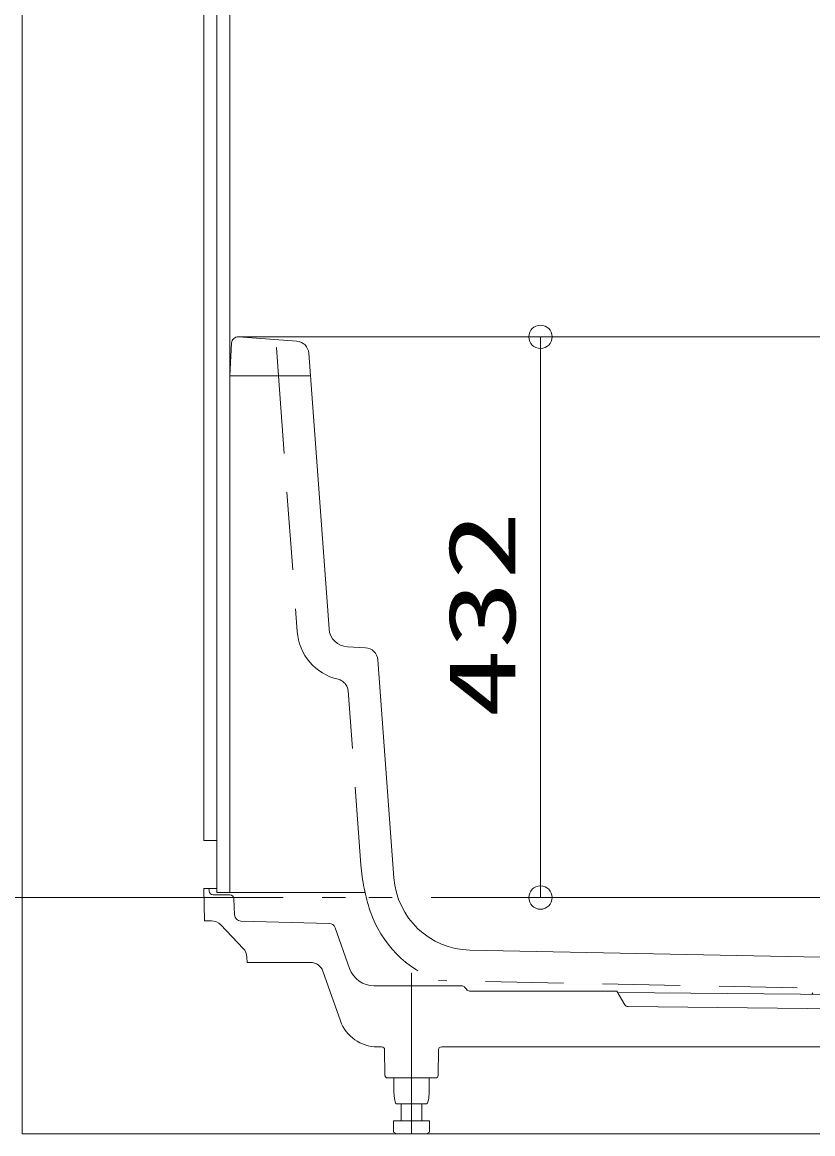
# Model space of a CAD drawing. Units: millimetres on the paper. Extents: x -305 to 305, y -152 to 152.
# Drawn here: x -253.09 to -232.79, y 17.52 to 46.07 of the extents above; entities that cross this region are included whole.
import ezdxf
from ezdxf.enums import TextEntityAlignment as Align

# ---------------------------------------------------------------- set-up
doc = ezdxf.new("R2010")
doc.units = ezdxf.units.MM
for name, pattern in [('DASHED2', [3, 2, -1]), ('LONG_CHAIN', [21, 18, -1, 1, -1]), ('LONG_DOUBLE_CHAIN', [21.8, 18, -1, 0.6, -0.6, 0.6, -1])]:
    doc.linetypes.add(name, pattern=pattern)
doc.layers.add('0-0_0', color=7, linetype='Continuous', lineweight=9)
doc.layers.add('0-1_VIEW0001', color=7, linetype='DASHED2', lineweight=9)
doc.styles.add('ＭＳ ゴシック', font='')
doc.styles.get('ＭＳ ゴシック').set_extended_font_data('MS Gothic')

# ---------------------------------------------------------------- blocks, each defined once
blk = doc.blocks.new('_ORIGIN')
at = {"layer": '0-0_0'}
blk.add_line((0, 0), (-1, 0), dxfattribs=at)
blk.add_circle((0, 0), 0.5, dxfattribs=at)

msp = doc.modelspace()

# ---------------------------------------------------------------- linework, layer by layer
at = {"layer": '0-1_VIEW0001', "linetype": 'Continuous'}
for p, q in [((-253.091, 100.925), (-253.091, 17.525)), ((-247.548, 37.991), (-221.597, 37.991)), ((-247.535, 37.991), (-246.038, 37.879)), ((-239.931, 37.991), (-239.781, 37.991)), ((-245.211, 30.493), (-245.731, 37.571)), ((-239.781, 24.191), (-239.781, 37.391)), ((-244.273, 30.007), (-244.738, 30.031)), ((-243.957, 29.698), (-243.546, 24.096)), ((-248.091, 25.058), (-248.425, 25.058)), ((-248.091, 23.725), (-244.289, 23.725)), ((-240.066, 23.591), (-239.781, 23.591)), ((-241.591, 22.243), (-229.412, 22)), ((-181.847, 17.525), (-253.091, 17.525))]:
    msp.add_line(p, q, dxfattribs=at)
at = {"layer": '0-1_VIEW0001', "color": 5, "linetype": 'Continuous'}
for p, q in [((-248.425, 25.058), (-248.425, 90.258)), ((-248.091, 23.725), (-248.091, 89.925)), ((-247.758, 23.725), (-247.758, 89.925)), ((-248.091, 23.825), (-248.425, 23.825)), ((-248.41, 22.991), (-248.425, 23.825)), ((-248.291, 23.792), (-248.29, 23.756)), ((-248.19, 23.658), (-247.754, 23.658)), ((-247.636, 23.147), (-247.654, 23.562)), ((-248.233, 22.991), (-248.41, 22.991)), ((-247.413, 22.286), (-247.993, 22.889)), ((-245.206, 22.928), (-247.474, 22.987)), ((-245.053, 22.817), (-244.682, 21.769)), ((-247.318, 21.925), (-247.32, 22.061)), ((-245.684, 21.925), (-247.318, 21.925)), ((-245.369, 21.703), (-244.917, 20.424)), ((-244.054, 21.325), (-241.805, 21.325)), ((-241.891, 21.325), (-241.816, 21.325)), ((-241.676, 21.227), (-241.728, 21.289)), ((-241.6, 21.191), (-240.917, 21.191)), ((-240.917, 21.191), (-237.816, 21.191)), ((-237.615, 20.84), (-237.818, 21.191)), ((-237.797, 21.155), (-231.29, 21.09)), ((-232.808, 21.105), (-232.787, 21.141)), ((-231.049, 20.726), (-237.53, 20.79)), ((-243.974, 19.758), (-243.866, 19.758)), ((-227.317, 19.758), (-242.317, 19.758)), ((-243.774, 19.024), (-243.785, 19.692)), ((-242.409, 19.024), (-242.397, 19.692)), ((-243.707, 18.958), (-242.474, 18.958)), ((-243.545, 18.958), (-243.545, 18.591)), ((-242.638, 18.958), (-242.638, 18.591)), ((-242.708, 18.291), (-243.475, 18.291)), ((-243.358, 18.291), (-243.358, 17.858)), ((-242.825, 18.291), (-242.825, 17.858)), ((-243.553, 17.858), (-242.63, 17.858)), ((-243.553, 17.858), (-243.553, 17.57)), ((-242.63, 17.858), (-242.63, 17.57)), ((-243.475, 17.525), (-243.553, 17.57)), ((-243.475, 17.525), (-242.708, 17.525)), ((-242.63, 17.57), (-242.708, 17.525))]:
    msp.add_line(p, q, dxfattribs=at)
at = {"layer": '0-1_VIEW0001', "color": 4}
for p, q in [((-246.564, 37.718), (-246.511, 36.991)), ((-246.511, 36.991), (-246.029, 30.427)), ((-244.393, 24.429), (-244.721, 28.897)), ((-227.193, 21.155), (-242.401, 21.459))]:
    msp.add_line(p, q, dxfattribs=at)
at = {"layer": '0-1_VIEW0001', "linetype": 'LONG_DOUBLE_CHAIN'}
msp.add_line((-286.188, 23.591), (-181.091, 23.591), dxfattribs=at)
at = {"layer": '0-1_VIEW0001', "color": 5, "linetype": 'LONG_CHAIN'}
msp.add_line((-243.091, 21.658), (-243.091, 17.525), dxfattribs=at)
at = {"layer": '0-1_VIEW0001', "linetype": 'Continuous'}
msp.add_lwpolyline([(-245.688, 36.991), (-247.758, 36.991), (-247.714, 37.833)], dxfattribs=at)
at = {"layer": '0-1_VIEW0001', "color": 5, "linetype": 'Continuous'}
for points in [[(-243.545, 18.591), (-243.533, 18.427), (-243.501, 18.312), (-243.475, 18.291)], [(-242.638, 18.591), (-242.65, 18.427), (-242.682, 18.312), (-242.708, 18.291)]]:
    msp.add_lwpolyline(points, dxfattribs=at)
at = {"layer": '0-1_VIEW0001', "linetype": 'Continuous'}
for centre, radius, start, end in [((-247.548, 37.825), 0.167, 86.7931, 177), ((-246.063, 37.547), 0.333, 4.2, 85.7239), ((-244.712, 30.53), 0.5, 184.2, 267.0447), ((-244.29, 29.674), 0.333, 4.2, 87.0447), ((-241.551, 24.243), 2, 184.2, 268.8542)]:
    msp.add_arc(centre, radius, start, end, dxfattribs=at)
at = {"layer": '0-1_VIEW0001', "color": 4}
for centre, radius, start, end in [((-244.666, 30.527), 1.367, 184.2, 256.809), ((-245.054, 28.872), 0.333, 4.2, 76.809), ((-239.586, 24.782), 4.82, 184.2, 198.6068), ((-241.437, 24.159), 2.867, 198.6068, 250.3496)]:
    msp.add_arc(centre, radius, start, end, dxfattribs=at)
at = {"layer": '0-1_VIEW0001', "color": 5, "linetype": 'Continuous'}
for centre, radius, start, end in [((-248.324, 23.791), 0.0333, 1, 90), ((-248.19, 23.758), 0.1, 181, 270), ((-247.754, 23.558), 0.1, 2.5, 90), ((-247.469, 23.154), 0.167, 182.5, 268.4951), ((-248.233, 22.658), 0.333, 43.8561, 90), ((-245.21, 22.761), 0.167, 19.5024, 88.4951), ((-247.654, 22.055), 0.333, 1, 43.8561), ((-245.684, 21.591), 0.333, 19.5024, 90), ((-244.054, 21.991), 0.667, 199.5025, 270), ((-241.805, 21.225), 0.1, 40, 90), ((-241.805, 21.225), 0.1, 40, 90), ((-241.6, 21.291), 0.1, 220, 270), ((-237.529, 20.89), 0.1, 210, 269.4271), ((-243.974, 20.758), 1, 199.5025, 270), ((-243.866, 19.658), 0.1, 49.2032, 90), ((-243.852, 19.691), 0.0667, 1, 39.8516), ((-242.331, 19.691), 0.0667, 140.1483, 179), ((-242.317, 19.658), 0.1, 90, 130.7969), ((-243.707, 19.025), 0.0667, 181, 270), ((-242.476, 19.025), 0.0667, 270, 359)]:
    msp.add_arc(centre, radius, start, end, dxfattribs=at)

# ---------------------------------------------------------------- block references
at = {"layer": '0-1_VIEW0001', "xscale": 0.6, "yscale": 0.6}
for p, rotation in [((-239.781, 37.991), 90), ((-239.781, 23.591), 270)]:
    msp.add_blockref('_ORIGIN', p, dxfattribs=dict(at, rotation=rotation))

# ---------------------------------------------------------------- texts
at = {"layer": '0-1_VIEW0001', "style": 'ＭＳ ゴシック', "width": 1.5}
msp.add_text('432', height=1.73, rotation=90, dxfattribs=at).set_placement((-239.906, 28.211), align=Align.BOTTOM_LEFT)

doc.saveas('drawing.dxf')
